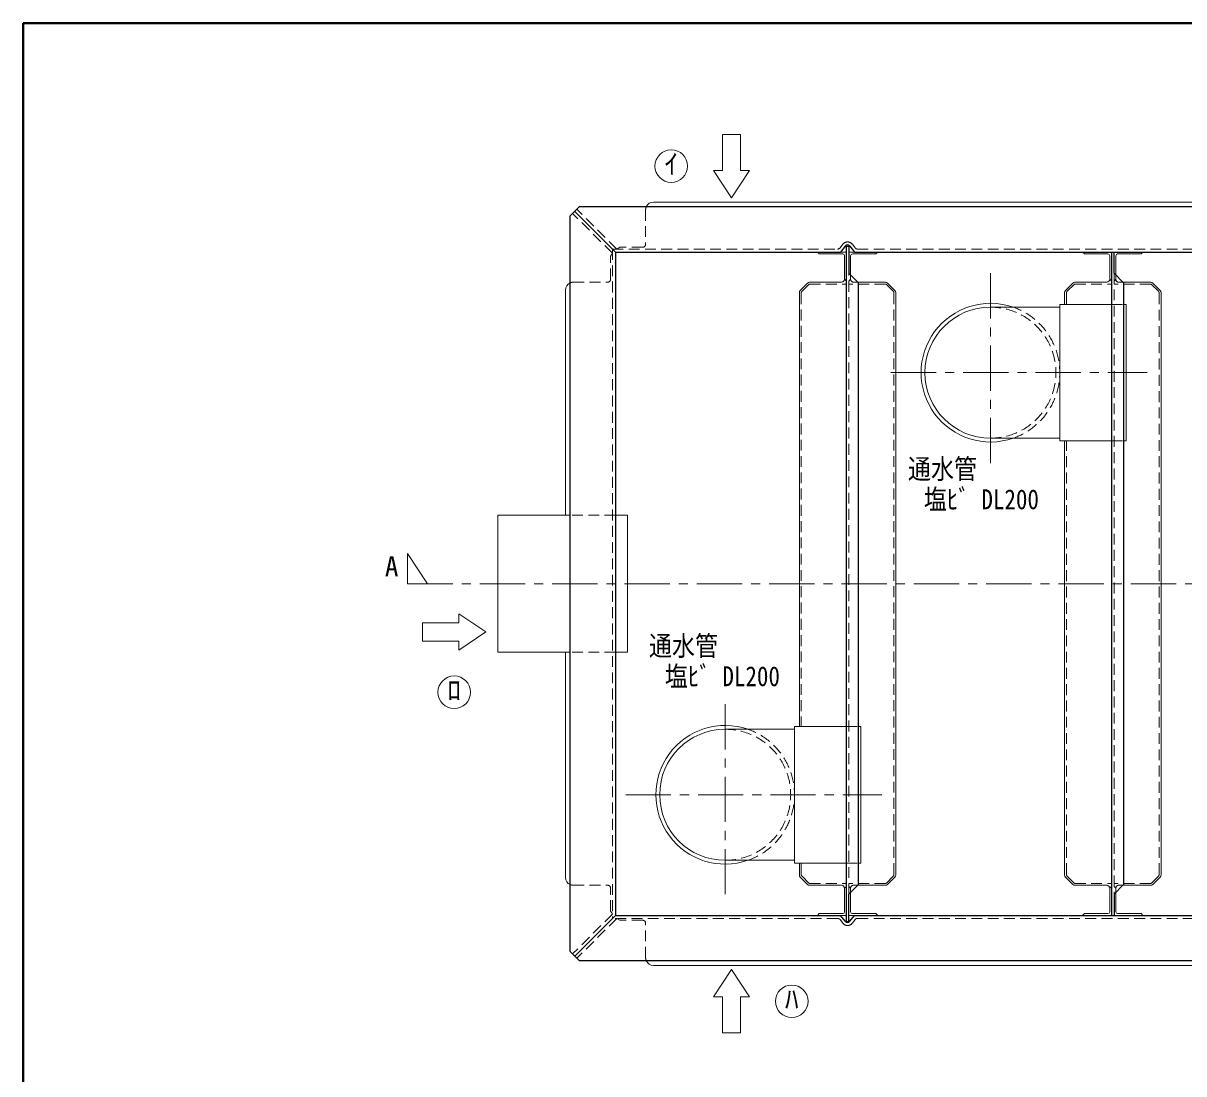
# Model space of a CAD drawing. Units: millimetres at full size, sheet at 1:15; details may follow other scales. Extents: x -3100 to 2975, y -2083 to 2132.
# Drawn here: x -3100 to -1175, y 390 to 2132 of the extents above; entities that cross this region are included whole.
import ezdxf
from ezdxf.enums import TextEntityAlignment as Align

# ---------------------------------------------------------------- set-up
doc = ezdxf.new("R2010")
doc.units = ezdxf.units.MM
doc.header["$LTSCALE"] = 15
doc.linetypes.add('CHAIN1', pattern=[8, 5, -1, 1, -1])
doc.linetypes.add('DASHED1', pattern=[1.8, 1.2, -0.6])
doc.layers.add('0-0____1', color=7, linetype='Continuous', lineweight=18)
doc.layers.add('0-1____2', color=7, linetype='Continuous')
doc.layers.add('0-E_寸法', color=7, linetype='Continuous')
doc.styles.add('ＭＳ ゴシック', font='')
doc.styles.get('ＭＳ ゴシック').set_extended_font_data('MS Gothic')

msp = doc.modelspace()

# ---------------------------------------------------------------- linework, layer by layer
at = {"layer": '0-0____1', "color": 1, "lineweight": 40}
for p in [(-3099.94, -2082.52), (2975.06, 2132.48)]:
    msp.add_line(p, (-3099.94, 2132.48), dxfattribs=at)
at = {"layer": '0-0____1', "color": 4, "lineweight": 9}
for p, q in [((-1909.94, 1947.98), (-1939.94, 1947.98)), ((-1939.94, 1947.98), (-1939.94, 1887.98)), ((-1909.94, 1947.98), (-1909.94, 1887.98)), ((-1939.94, 1887.98), (-1954.94, 1887.98)), ((-1894.94, 1887.98), (-1909.94, 1887.98)), ((-1057.44, 1835.98), (-2054.44, 1835.98)), ((-1810.98, 1689.45), (-1798.9, 1701.52)), ((-1742.44, 1702.98), (-1795.37, 1702.98)), ((-1715.44, 1702.98), (-1669.51, 1702.98)), ((-1653.9, 1689.45), (-1665.98, 1701.52)), ((-1370.98, 1689.45), (-1358.9, 1701.52)), ((-1302.44, 1702.98), (-1355.37, 1702.98)), ((-1275.44, 1702.98), (-1229.51, 1702.98)), ((-1213.9, 1689.45), (-1225.98, 1701.52)), ((-2200.44, 1316.48), (-2200.44, 1689.98)), ((-1812.44, 1685.91), (-1812.44, 966.28)), ((-1652.44, 1685.91), (-1652.44, 720.05)), ((-1372.44, 1666.28), (-1372.44, 1685.91)), ((-1212.44, 720.05), (-1212.44, 1685.91)), ((-1372.44, 720.05), (-1372.44, 1439.68)), ((-2437.44, 1137.98), (-2437.44, 1107.98)), ((-2437.44, 1137.98), (-2377.44, 1137.98)), ((-2377.44, 1152.98), (-2377.44, 1137.98)), ((-2437.44, 1107.98), (-2377.44, 1107.98)), ((-2377.44, 1107.98), (-2377.44, 1092.98)), ((-2200.44, 715.98), (-2200.44, 1089.48)), ((-1812.44, 739.68), (-1812.44, 720.05)), ((-1810.98, 716.52), (-1798.9, 704.45)), ((-1653.9, 716.52), (-1665.98, 704.45)), ((-1370.98, 716.52), (-1358.9, 704.45)), ((-1213.9, 716.52), (-1225.98, 704.45)), ((-1742.44, 702.98), (-1795.37, 702.98)), ((-1715.44, 702.98), (-1669.51, 702.98)), ((-1302.44, 702.98), (-1355.37, 702.98)), ((-1275.44, 702.98), (-1229.51, 702.98)), ((-2054.44, 569.98), (-1057.44, 569.98)), ((-1954.94, 517.98), (-1939.94, 517.98)), ((-1939.94, 457.98), (-1939.94, 517.98)), ((-1909.94, 457.98), (-1909.94, 517.98)), ((-1909.94, 517.98), (-1894.94, 517.98)), ((-1939.94, 457.98), (-1909.94, 457.98))]:
    msp.add_line(p, q, dxfattribs=at)
at = {"layer": '0-0____1', "color": 5, "lineweight": 25}
for p, q in [((-2177.44, 1827.98), (-2192.44, 1812.98)), ((-2192.44, 592.98), (-2192.44, 1812.98)), ((-2117.44, 1752.98), (-2184.94, 1820.48)), ((142.56, 1827.98), (-2177.44, 1827.98)), ((-2117.44, 1752.98), (-1743.94, 1752.98)), ((-1736.41, 1762.81), (-1743.94, 1752.98)), ((-1734.44, 642.98), (-1734.44, 1762.98)), ((-1734.44, 1762.98), (-1730.44, 1762.98)), ((-1730.44, 1762.98), (-1730.44, 1717.98)), ((-1728.47, 1762.81), (-1720.94, 1752.98)), ((-1720.94, 1752.98), (-753.94, 1752.98)), ((-1294.44, 1752.98), (-1294.44, 652.98)), ((-1290.44, 1717.98), (-1290.44, 1752.98)), ((-1730.44, 1717.98), (-1714.44, 1701.98)), ((-1290.44, 1717.98), (-1274.44, 1701.98)), ((-1714.44, 703.98), (-1714.44, 1701.98)), ((-1274.44, 1701.98), (-1274.44, 703.98)), ((-1730.44, 687.98), (-1714.44, 703.98)), ((-1290.44, 687.98), (-1274.44, 703.98)), ((-1730.44, 642.98), (-1730.44, 687.98)), ((-1290.44, 687.98), (-1290.44, 652.98)), ((-2117.44, 652.98), (-2184.94, 585.48)), ((-1736.41, 643.16), (-1743.94, 652.98)), ((-1734.44, 642.98), (-1730.44, 642.98)), ((-1728.47, 643.16), (-1720.94, 652.98)), ((-1720.94, 652.98), (-753.94, 652.98)), ((-2177.44, 577.98), (-2192.44, 592.98)), ((-2177.44, 577.98), (142.56, 577.98))]:
    msp.add_line(p, q, dxfattribs=at)
at = {"layer": '0-0____1', "linetype": 'DASHED1'}
for p, q in [((-2122.44, 1750.91), (-2188.48, 1816.95)), ((-2115.37, 1757.98), (-2181.4, 1824.02)), ((-2122.44, 1757.98), (-1748.87, 1757.98)), ((-2122.44, 1757.98), (-2122.44, 647.98)), ((-1744.91, 1759.94), (-1740.38, 1765.85)), ((-1719.97, 1759.94), (-1724.5, 1765.85)), ((-1716.01, 1757.98), (-758.87, 1757.98)), ((-1730.44, 687.98), (-1730.44, 1717.98)), ((-1290.44, 1717.98), (-1290.44, 687.98)), ((-2122.44, 655.05), (-2188.48, 589.02)), ((-2115.37, 647.98), (-2181.4, 581.95)), ((-1748.87, 647.98), (-2122.44, 647.98)), ((-1744.91, 646.03), (-1740.38, 640.12)), ((-1719.97, 646.03), (-1724.5, 640.12)), ((-1716.01, 647.98), (-758.87, 647.98))]:
    msp.add_line(p, q, dxfattribs=at)
at = {"layer": '0-0____1', "color": 4, "linetype": 'DASHED1', "lineweight": 9}
for p, q in [((-2067.44, 1822.98), (-2067.44, 1765.98)), ((-2110.37, 1760.98), (-2115.37, 1757.98)), ((-2072.44, 1760.98), (-2110.37, 1760.98)), ((-2122.44, 1750.65), (-2125.44, 1745.91)), ((-2125.44, 1707.98), (-2125.44, 1745.91)), ((-1727.44, 1714.98), (-1727.44, 1707.98)), ((-1287.44, 1707.98), (-1287.44, 1714.98)), ((-2187.44, 1702.98), (-2130.44, 1702.98)), ((-1796.78, 1699.4), (-1807.98, 1688.21)), ((-1795.37, 1699.98), (-1734.44, 1699.98)), ((-1727.44, 1707.98), (-1730.44, 1704.98)), ((-1669.51, 1699.98), (-1730.44, 1699.98)), ((-1722.44, 1702.98), (-1715.44, 1702.98)), ((-1668.1, 1699.4), (-1656.9, 1688.21)), ((-1356.78, 1699.4), (-1367.98, 1688.21)), ((-1355.37, 1699.98), (-1294.44, 1699.98)), ((-1287.44, 1707.98), (-1290.44, 1704.98)), ((-1229.51, 1699.98), (-1290.44, 1699.98)), ((-1275.44, 1702.98), (-1282.44, 1702.98)), ((-1228.1, 1699.4), (-1216.9, 1688.21)), ((-1809.44, 1684.67), (-1809.44, 966.28)), ((-1655.44, 1684.67), (-1655.44, 721.3)), ((-1369.44, 1666.28), (-1369.44, 1684.67)), ((-1215.44, 721.3), (-1215.44, 1684.67)), ((-1294.44, 1666.28), (-1274.44, 1666.28)), ((-1369.44, 721.3), (-1369.44, 1439.68)), ((-1294.44, 1439.68), (-1274.44, 1439.68)), ((-2117.44, 1316.48), (-2192.44, 1316.48)), ((-2117.44, 1089.48), (-2192.44, 1089.48)), ((-1734.44, 966.28), (-1714.44, 966.28)), ((-1809.44, 739.68), (-1809.44, 721.3)), ((-1734.44, 739.68), (-1714.44, 739.68)), ((-1796.78, 706.57), (-1807.98, 717.76)), ((-1668.1, 706.57), (-1656.9, 717.76)), ((-1356.78, 706.57), (-1367.98, 717.76)), ((-1228.1, 706.57), (-1216.9, 717.76)), ((-2187.44, 702.98), (-2130.44, 702.98)), ((-2125.44, 660.05), (-2125.44, 697.98)), ((-1795.37, 705.98), (-1734.44, 705.98)), ((-1669.51, 705.98), (-1730.44, 705.98)), ((-1727.44, 697.98), (-1730.44, 700.98)), ((-1727.44, 690.98), (-1727.44, 697.98)), ((-1722.44, 702.98), (-1715.44, 702.98)), ((-1355.37, 705.98), (-1294.44, 705.98)), ((-1229.51, 705.98), (-1290.44, 705.98)), ((-1287.44, 697.98), (-1290.44, 700.98)), ((-1287.44, 697.98), (-1287.44, 690.98)), ((-1275.44, 702.98), (-1282.44, 702.98)), ((-2122.44, 655.32), (-2125.44, 660.05)), ((-2110.37, 644.98), (-2115.37, 647.98)), ((-2072.44, 644.98), (-2110.37, 644.98)), ((-2067.44, 582.98), (-2067.44, 639.98))]:
    msp.add_line(p, q, dxfattribs=at)
at = {"layer": '0-0____1'}
for p, q in [((-1782.44, 1752.98), (-1779.44, 1749.98)), ((-1743.94, 1752.98), (-1734.44, 1752.98)), ((-1730.44, 1752.98), (-1720.94, 1752.98)), ((-1682.44, 1752.98), (-1685.44, 1749.98)), ((-1342.44, 1752.98), (-1339.44, 1749.98)), ((-1242.44, 1752.98), (-1245.44, 1749.98)), ((-1740.44, 1749.98), (-1779.44, 1749.98)), ((-1737.44, 1746.98), (-1737.44, 1707.98)), ((-1727.44, 1746.98), (-1727.44, 1714.98)), ((-1724.44, 1749.98), (-1685.44, 1749.98)), ((-1300.44, 1749.98), (-1339.44, 1749.98)), ((-1297.44, 1746.98), (-1297.44, 1707.98)), ((-1287.44, 1746.98), (-1287.44, 1714.98)), ((-1284.44, 1749.98), (-1245.44, 1749.98)), ((-1737.44, 1707.98), (-1734.44, 1704.98)), ((-1297.44, 1707.98), (-1294.44, 1704.98)), ((-1495.44, 1661.63), (-1380.44, 1661.63)), ((-1380.44, 1666.28), (-1294.44, 1666.28)), ((-1495.44, 1444.33), (-1380.44, 1444.33)), ((-1274.44, 1439.68), (-1270.44, 1439.68)), ((-2312.44, 1316.48), (-2312.44, 1089.48)), ((-2192.44, 1316.48), (-2312.44, 1316.48)), ((-2097.44, 1316.48), (-2117.44, 1316.48)), ((-2097.44, 1316.48), (-2097.44, 1089.48)), ((-2192.44, 1089.48), (-2312.44, 1089.48)), ((-2097.44, 1089.48), (-2117.44, 1089.48)), ((-1714.44, 966.28), (-1710.44, 966.28)), ((-1935.44, 961.63), (-1820.44, 961.63)), ((-1935.44, 744.33), (-1820.44, 744.33)), ((-1820.44, 739.68), (-1734.44, 739.68)), ((-1737.44, 697.98), (-1734.44, 700.98)), ((-1737.44, 658.98), (-1737.44, 697.98)), ((-1297.44, 697.98), (-1294.44, 700.98)), ((-1297.44, 658.98), (-1297.44, 697.98)), ((-1727.44, 658.98), (-1727.44, 690.98)), ((-1287.44, 658.98), (-1287.44, 690.98)), ((-1782.44, 652.98), (-1779.44, 655.98)), ((-1740.44, 655.98), (-1779.44, 655.98)), ((-1724.44, 655.98), (-1685.44, 655.98)), ((-1682.44, 652.98), (-1685.44, 655.98)), ((-1342.44, 652.98), (-1339.44, 655.98)), ((-1300.44, 655.98), (-1339.44, 655.98)), ((-1284.44, 655.98), (-1245.44, 655.98)), ((-1242.44, 652.98), (-1245.44, 655.98)), ((-1743.94, 652.98), (-1734.44, 652.98)), ((-1730.44, 652.98), (-1720.94, 652.98))]:
    msp.add_line(p, q, dxfattribs=at)
at = {"layer": '0-0____1', "color": 4, "linetype": 'CHAIN1', "lineweight": 9}
for p, q in [((-1495.44, 1717.98), (-1495.44, 1387.98)), ((-1660.44, 1552.98), (-1235.44, 1552.98)), ((-2429.11, 1202.98), (-2462.44, 1252.98)), ((-2462.44, 1252.98), (-2462.44, 1202.98)), ((-2462.44, 1202.98), (323.89, 1202.98)), ((-1935.44, 687.98), (-1935.44, 1017.98)), ((-2100.44, 852.98), (-1675.44, 852.98))]:
    msp.add_line(p, q, dxfattribs=at)
at = {"layer": '0-0____1', "color": 4, "lineweight": 9}
for points in [[(-1894.94, 1887.98), (-1924.94, 1842.98), (-1954.94, 1887.98)], [(-2377.44, 1152.98), (-2332.44, 1122.98), (-2377.44, 1092.98)], [(-1954.94, 517.98), (-1924.94, 562.98), (-1894.94, 517.98)]]:
    msp.add_lwpolyline(points, dxfattribs=at)
at = {"layer": '0-0____1', "color": 5, "lineweight": 25}
msp.add_lwpolyline([(-2117.44, 1752.98), (-2117.44, 652.98), (-1743.94, 652.98)], dxfattribs=at)
at = {"layer": '0-0____1'}
for points in [[(-1380.44, 1666.28), (-1380.44, 1439.68), (-1294.44, 1439.68)], [(-1274.44, 1666.28), (-1270.44, 1666.28), (-1270.44, 1439.68)], [(-1820.44, 739.68), (-1820.44, 966.28), (-1734.44, 966.28)], [(-1714.44, 739.68), (-1710.44, 739.68), (-1710.44, 966.28)]]:
    msp.add_lwpolyline(points, dxfattribs=at)
for centre in [(-2024.94, 1895.48), (-2384.94, 1022.98), (-1824.94, 510.48)]:
    msp.add_circle(centre, 27, dxfattribs=at)
at = {"layer": '0-0____1', "color": 4, "lineweight": 9}
for centre, radius, start, end in [((-2054.44, 1822.98), 13, 90, 157.38014), ((-2187.44, 1689.98), 13, 112.61986, 180), ((-1795.37, 1697.98), 5, 90, 135), ((-1742.44, 1707.98), 5, 270, 0), ((-1669.51, 1697.98), 5, 45, 90), ((-1355.37, 1697.98), 5, 90, 135), ((-1302.44, 1707.98), 5, 270, 0), ((-1229.51, 1697.98), 5, 45, 90), ((-1807.44, 1685.91), 5, 135, 180), ((-1657.44, 1685.91), 5, 0, 45), ((-1367.44, 1685.91), 5, 135, 180), ((-1217.44, 1685.91), 5, 0, 45), ((-2187.44, 715.98), 13, 180, 247.38014), ((-1807.44, 720.05), 5, 180, 225), ((-1657.44, 720.05), 5, 315, 0), ((-1367.44, 720.05), 5, 180, 225), ((-1217.44, 720.05), 5, 315, 0), ((-1795.37, 707.98), 5, 225, 270), ((-1742.44, 697.98), 5, 0, 90), ((-1669.51, 707.98), 5, 270, 315), ((-1355.37, 707.98), 5, 225, 270), ((-1302.44, 697.98), 5, 0, 90), ((-1229.51, 707.98), 5, 270, 315), ((-2054.44, 582.98), 13, 202.61986, 270)]:
    msp.add_arc(centre, radius, start, end, dxfattribs=at)
at = {"layer": '0-0____1', "color": 4, "linetype": 'DASHED1', "lineweight": 9}
for centre, radius, start, end in [((-2054.44, 1822.98), 13, 157.38014, 180), ((-2072.44, 1765.98), 5, 270, 0), ((-2187.44, 1689.98), 13, 90, 112.61986), ((-2130.44, 1707.98), 5, 270, 360), ((-1795.37, 1697.98), 2, 90, 135), ((-1722.44, 1707.98), 5, 180, 270), ((-1669.51, 1697.98), 2, 45, 90), ((-1355.37, 1697.98), 2, 90, 135), ((-1282.44, 1707.98), 5, 180, 270), ((-1229.51, 1697.98), 2, 45, 90), ((-1804.44, 1684.67), 5, 135, 180), ((-1660.44, 1684.67), 5, 0, 45), ((-1364.44, 1684.67), 5, 135, 180), ((-1220.44, 1684.67), 5, 0, 45), ((-1495.44, 1552.98), 108.65, 270, 90), ((-1495.44, 1552.98), 115, 289.1291, 70.8709), ((-1935.44, 852.98), 108.65, 270, 90), ((-1935.44, 852.98), 115, 289.1291, 70.8709), ((-1804.44, 721.3), 5, 180, 225), ((-1660.44, 721.3), 5, 315, 0), ((-1364.44, 721.3), 5, 180, 225), ((-1220.44, 721.3), 5, 315, 0), ((-2187.44, 715.98), 13, 247.38014, 270), ((-2130.44, 697.98), 5, 0, 90), ((-1795.37, 707.98), 2, 225, 270), ((-1722.44, 697.98), 5, 90, 180), ((-1669.51, 707.98), 2, 270, 315), ((-1355.37, 707.98), 2, 225, 270), ((-1282.44, 697.98), 5, 90, 180), ((-1229.51, 707.98), 2, 270, 315), ((-2072.44, 639.98), 5, 0, 90), ((-2054.44, 582.98), 13, 180, 202.61986)]:
    msp.add_arc(centre, radius, start, end, dxfattribs=at)
at = {"layer": '0-0____1', "linetype": 'DASHED1'}
for centre, radius, start, end in [((-1748.87, 1762.98), 5, 270, 322.52382), ((-1732.44, 1759.77), 10, 37.47618, 142.52382), ((-1716.01, 1762.98), 5, 217.47618, 270), ((-1748.87, 642.98), 5, 37.47618, 90), ((-1732.44, 646.2), 10, 217.47618, 322.52382), ((-1716.01, 642.98), 5, 90, 142.52382)]:
    msp.add_arc(centre, radius, start, end, dxfattribs=at)
at = {"layer": '0-0____1', "color": 5, "lineweight": 25}
for centre, start, end in [((-1732.44, 1759.77), 37.47618, 142.52382), ((-1732.44, 646.2), 217.47618, 322.52382)]:
    msp.add_arc(centre, 5, start, end, dxfattribs=at)
at = {"layer": '0-0____1'}
for centre, radius, start, end in [((-1740.44, 1746.98), 3, 0, 90), ((-1724.44, 1746.98), 3, 90, 180), ((-1300.44, 1746.98), 3, 0, 90), ((-1284.44, 1746.98), 3, 90, 180), ((-1495.44, 1552.98), 115, 70.8709, 289.1291), ((-1495.44, 1552.98), 108.65, 90, 270), ((-1935.44, 852.98), 115, 70.8709, 289.1291), ((-1935.44, 852.98), 108.65, 90, 270), ((-1740.44, 658.98), 3, 270, 0), ((-1724.44, 658.98), 3, 180, 270), ((-1300.44, 658.98), 3, 270, 0), ((-1284.44, 658.98), 3, 180, 270)]:
    msp.add_arc(centre, radius, start, end, dxfattribs=at)

# ---------------------------------------------------------------- texts
at = {"layer": '0-0____1', "style": 'ＭＳ ゴシック', "width": 0.85}
for s, p in [('通水管', (-1632.37, 1366.98)), ('塩ﾋﾞ DL200 ', (-1605.93, 1316.58)), ('通水管', (-2062.02, 1073.57)), ('塩ﾋﾞ DL200 ', (-2035.59, 1023.17))]:
    msp.add_text(s, height=32.99, dxfattribs=at).set_placement(p, align=Align.BOTTOM_LEFT)
at = {"layer": '0-0____1', "style": 'ＭＳ ゴシック'}
msp.add_text('A', height=32.99, dxfattribs=at).set_placement((-2499.94, 1205.48), align=Align.BOTTOM_LEFT)
at = {"layer": '0-1____2', "style": 'ＭＳ ゴシック'}
msp.add_text('ﾊ', height=32.99, dxfattribs=at).set_placement((-1836.19, 487.98), align=Align.BOTTOM_LEFT)
at = {"layer": '0-E_寸法', "style": 'ＭＳ ゴシック'}
for s, p in [('ｲ', (-2036.19, 1872.98)), ('ﾛ', (-2396.19, 1000.48))]:
    msp.add_text(s, height=32.99, dxfattribs=at).set_placement(p, align=Align.BOTTOM_LEFT)

doc.saveas('drawing.dxf')
